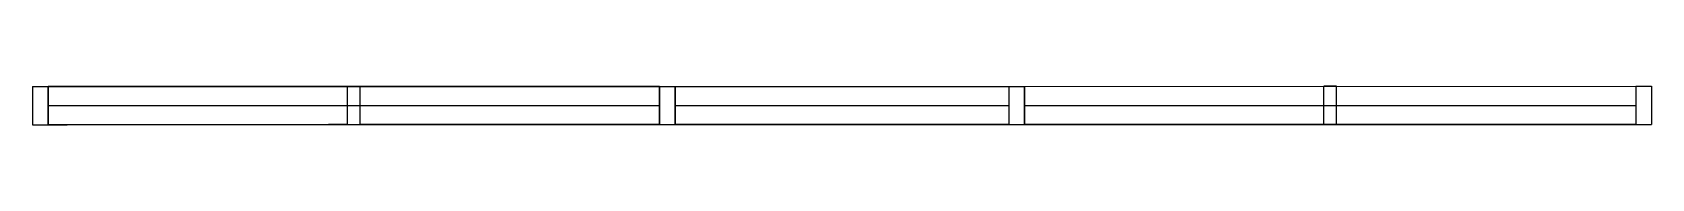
# Model space of a CAD drawing. Extents: x 36599 to 41699, y 100083 to 100204.
import ezdxf

# ---------------------------------------------------------------- set-up
doc = ezdxf.new("R2010")
doc.units = 0
doc.header["$LTSCALE"] = 200
doc.header["$MEASUREMENT"] = 0
doc.layers.add('3TXT', color=3, linetype='CONTINUOUS')
doc.layers.add('55ETC', color=5, linetype='CONTINUOUS')

msp = doc.modelspace()

# ---------------------------------------------------------------- linework, layer by layer
at = {"layer": '3TXT'}
for p, q in [((36599.3, 100203.1, 700), (36649.3, 100203.1, 700)), ((36599.3, 100203.1, 700), (36599.3, 100083.1, 700)), ((36599.3, 100203.1, 700), (36649.3, 100203.1, 700)), ((36649.3, 100203.1, 700), (38574.3, 100203.3, 700)), ((36649.3, 100203.1, 1200), (38574.3, 100203.3, 1200)), ((36649.3, 100203.1, 3050), (38574.3, 100203.3, 3050)), ((36649.3, 100203.1, 700), (36649.3, 100083.1, 700)), ((36649.3, 100203.1, 700), (36649.3, 100083.1, 700)), ((37591.8, 100083.2, 750), (37591.8, 100203.2, 750)), ((37591.8, 100083.2, 750), (37591.8, 100203.2, 750)), ((37591.8, 100083.2, 750), (37591.8, 100203.2, 750)), ((37591.8, 100203.2, 750), (37631.8, 100203.2, 750)), ((37631.8, 100083.2, 750), (37631.8, 100203.2, 750)), ((37631.8, 100083.2, 750), (37631.8, 100203.2, 750)), ((38574.3, 100203.3, 700), (38624.3, 100203.3, 700)), ((38574.3, 100203.3, 700), (38574.3, 100083.3, 700)), ((38624.3, 100203.3, 700), (38624.3, 100083.3, 700)), ((38624.3, 100203.3, 700), (39674.3, 100203.3, 700)), ((38624.3, 100203.3, 3050), (39674.3, 100203.3, 3050)), ((39674.3, 100203.3, 700), (39674.3, 100083.3, 700)), ((39674.3, 100203.3, 700), (39724.3, 100203.3, 700)), ((39724.3, 100203.3, 1200), (41649.3, 100203.6, 1200)), ((39724.3, 100203.3, 3050), (41649.3, 100203.6, 3050)), ((39724.3, 100203.3, 700), (39724.3, 100083.3, 700)), ((40666.8, 100083.6, 750), (40666.8, 100203.6, 750)), ((40666.8, 100083.6, 750), (40666.8, 100203.6, 750)), ((40706.8, 100203.6, 750), (40666.8, 100203.6, 750)), ((40706.8, 100083.6, 750), (40706.8, 100203.6, 750)), ((40706.8, 100083.6, 750), (40706.8, 100203.6, 750)), ((40706.8, 100083.6, 750), (40706.8, 100203.6, 750)), ((41649.3, 100203.6, 700), (41649.3, 100083.6, 700)), ((41649.3, 100203.6, 700), (41699.3, 100203.6, 700)), ((41699.3, 100203.6, 700), (41699.3, 100083.6, 700)), ((36599.3, 100083.1, 700), (36649.3, 100083.1, 700)), ((36599.3, 100083.1, 700), (36649.3, 100083.1, 700)), ((36649.3, 100083.1, 700), (38574.3, 100083.3, 700)), ((36649.3, 100083.1, 1200), (38574.3, 100083.3, 1200)), ((36649.3, 100083.1, 3050), (38574.3, 100083.3, 3050)), ((37591.8, 100083.2, 750), (37631.8, 100083.2, 750)), ((38574.3, 100083.3, 700), (38624.3, 100083.3, 700)), ((38624.3, 100083.3, 700), (39674.3, 100083.3, 700)), ((38624.3, 100083.3, 1200), (39674.3, 100083.3, 1200)), ((38624.3, 100083.3, 3050), (39674.3, 100083.3, 3050)), ((39674.3, 100083.3, 700), (39724.3, 100083.3, 700)), ((39724.3, 100083.3, 1200), (41649.3, 100083.6, 1200)), ((39724.3, 100083.3, 700), (41649.3, 100083.6, 700)), ((39724.3, 100083.3, 3050), (41649.3, 100083.6, 3050)), ((40706.8, 100083.6, 750), (40666.8, 100083.6, 750)), ((41649.3, 100083.6, 700), (41699.3, 100083.6, 700))]:
    msp.add_line(p, q, dxfattribs=at)
for points in [[(38574.3, 100203.3, 750), (38574.3, 100083.3, 750), (36649.3, 100083.1, 750), (36649.3, 100203.1, 750)], [(36649.3, 100203.1, 750), (36649.3, 100083.1, 750), (38574.3, 100083.3, 750), (38574.3, 100203.3, 750)], [(38574.3, 100203.3, 1250), (38574.3, 100083.3, 1250), (36649.3, 100083.1, 1250), (36649.3, 100203.1, 1250)], [(38574.3, 100203.3, 3050), (38574.3, 100083.3, 3050), (36649.3, 100083.1, 3050), (36649.3, 100203.1, 3050)], [(39674.3, 100203.3, 700), (39674.3, 100083.3, 700), (38624.3, 100083.3, 700), (38624.3, 100203.3, 700)], [(39674.3, 100203.3, 750), (39674.3, 100083.3, 750), (38624.3, 100083.3, 750), (38624.3, 100203.3, 750)], [(39674.3, 100203.3, 1200), (39674.3, 100083.3, 1200), (38624.3, 100083.3, 1200), (38624.3, 100203.3, 1200)], [(39674.3, 100203.3, 3050), (39674.3, 100083.3, 3050), (38624.3, 100083.3, 3050), (38624.3, 100203.3, 3050)], [(41649.3, 100203.6, 1250), (41649.3, 100083.6, 1250), (39724.3, 100083.3, 1250), (39724.3, 100203.3, 1250)], [(41649.3, 100203.6, 1200), (41649.3, 100083.6, 1200), (39724.3, 100083.3, 1200), (39724.3, 100203.3, 1200)], [(41649.3, 100203.6, 750), (41649.3, 100083.6, 750), (39724.3, 100083.3, 750), (39724.3, 100203.3, 750)], [(41649.3, 100203.6, 700), (41649.3, 100083.6, 700), (39724.3, 100083.3, 700), (39724.3, 100203.3, 700)], [(41649.3, 100203.6, 3050), (41649.3, 100083.6, 3050), (39724.3, 100083.3, 3050), (39724.3, 100203.3, 3050)], [(37591.8, 100083.2, 750), (37531.8, 100083.2, 810), (36709.3, 100083.1, 810), (36649.3, 100083.1, 750)], [(36649.3, 100083.1, 1200), (36709.3, 100083.1, 1140), (37531.8, 100083.2, 1140), (37591.8, 100083.2, 1200)], [(36709.3, 100083.1, 810), (36709.3, 100083.1, 1140), (36649.3, 100083.1, 1200), (36649.3, 100083.1, 750)], [(37591.8, 100083.2, 1200), (37531.8, 100083.2, 1140), (37531.8, 100083.2, 810), (37591.8, 100083.2, 750)], [(37631.8, 100083.2, 750), (37691.8, 100083.2, 810), (38514.3, 100083.3, 810), (38574.3, 100083.3, 750)], [(38574.3, 100083.3, 1200), (38514.3, 100083.3, 1140), (37691.8, 100083.2, 1140), (37631.8, 100083.2, 1200)], [(37631.8, 100083.2, 1200), (37691.8, 100083.2, 1140), (37691.8, 100083.2, 810), (37631.8, 100083.2, 750)], [(38514.3, 100083.3, 810), (38514.3, 100083.3, 1140), (38574.3, 100083.3, 1200), (38574.3, 100083.3, 750)], [(40666.8, 100083.6, 750), (40606.8, 100083.6, 810), (39784.3, 100083.3, 810), (39724.3, 100083.3, 750)], [(39724.3, 100083.3, 1200), (39784.3, 100083.3, 1140), (40606.8, 100083.6, 1140), (40666.8, 100083.6, 1200)], [(39784.3, 100083.3, 810), (39784.3, 100083.3, 1140), (39724.3, 100083.3, 1200), (39724.3, 100083.3, 750)], [(40666.8, 100083.6, 1200), (40606.8, 100083.6, 1140), (40606.8, 100083.6, 810), (40666.8, 100083.6, 750)], [(41649.3, 100083.6, 1200), (41589.3, 100083.6, 1140), (40766.8, 100083.6, 1140), (40706.8, 100083.6, 1200)], [(40706.8, 100083.6, 750), (40766.8, 100083.6, 810), (41589.3, 100083.6, 810), (41649.3, 100083.6, 750)], [(40706.8, 100083.6, 1200), (40766.8, 100083.6, 1140), (40766.8, 100083.6, 810), (40706.8, 100083.6, 750)], [(41589.3, 100083.6, 810), (41589.3, 100083.6, 1140), (41649.3, 100083.6, 1200), (41649.3, 100083.6, 750)]]:
    msp.add_3dface(points, dxfattribs=at)
at = {"layer": '55ETC'}
for p, q in [((36649.3, 100143.1, 700), (38574.3, 100143.3, 700)), ((38624.3, 100143.3, 700), (39674.3, 100143.3, 700)), ((39724.3, 100143.3, 700), (41649.3, 100143.6, 700))]:
    msp.add_line(p, q, dxfattribs=at)

doc.saveas('drawing.dxf')
